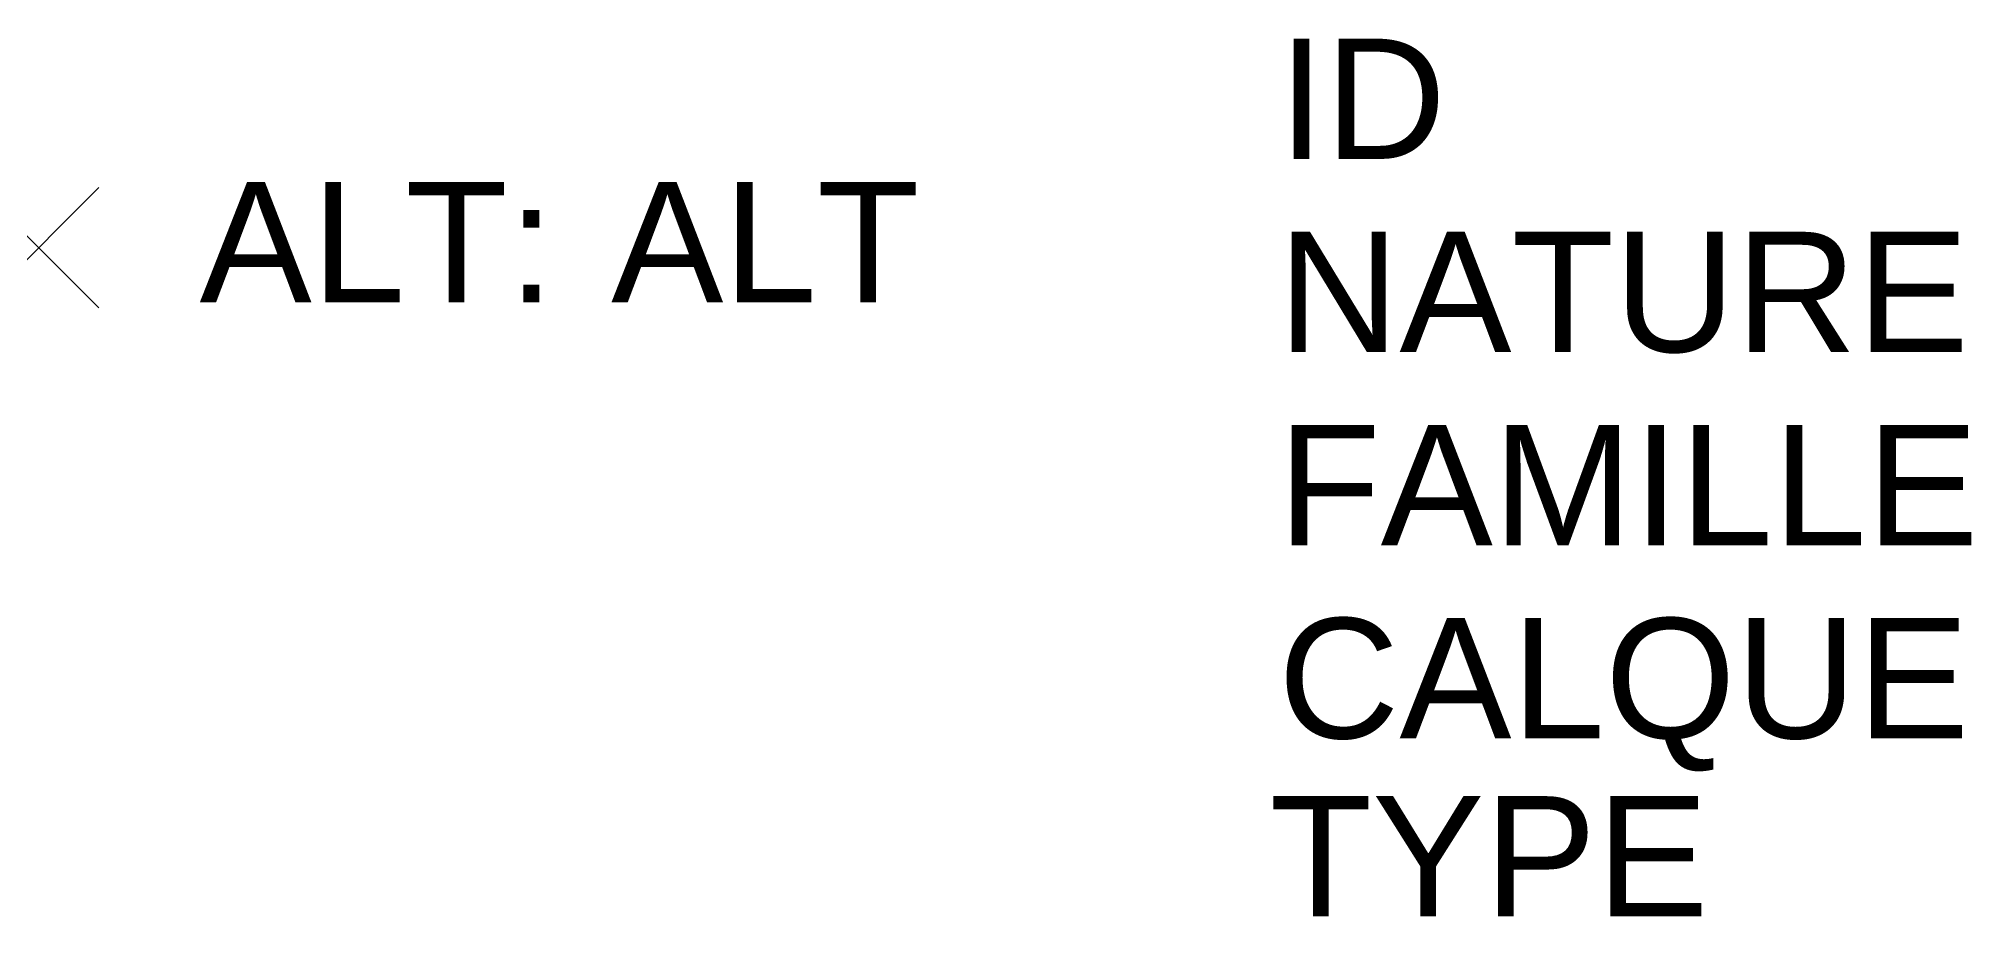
# Model space of a CAD drawing. Header units: metres. Extents: x 0 to 3.21, y -1.11 to 0.35.
import ezdxf
from ezdxf.enums import TextEntityAlignment as Align

# ---------------------------------------------------------------- set-up
doc = ezdxf.new("R2010")
doc.units = ezdxf.units.M
doc.header["$PDMODE"] = 3
doc.header["$PDSIZE"] = 0.1
doc.linetypes.add('Socle_Continu', pattern=[2.5, 2.5, 0])
doc.layers.add('EAUPL_SCI', color=5, linetype='Socle_Continu', lineweight=13, true_color=0x0000ff)
doc.styles.add('Reseaux', font='arial.ttf')
doc.styles.get("Standard").update_dxf_attribs({"font": 'arial.ttf'})

msp = doc.modelspace()

# ---------------------------------------------------------------- linework, layer by layer
at = {"layer": 'EAUPL_SCI', "linetype": 'Socle_Continu'}
msp.add_point((0, 0), dxfattribs=at)

# ---------------------------------------------------------------- texts
at = {"layer": 'EAUPL_SCI', "linetype": 'Socle_Continu', "insert": (0.2675, 0.0095), "char_height": 0.2, "attachment_point": 4}
msp.add_mtext_dynamic_manual_height_columns('ALT:', width=0.462726, gutter_width=1, heights=[0], dxfattribs=at)
at = {"layer": 'EAUPL_SCI', "linetype": 'Socle_Continu', "style": 'Reseaux', "flags": 9}
for tag, p, s in [('ID', (2.0601, 0.1478), 'BP_0097'), ('NATURE', (2.0601, -0.1734), 'Altitude supplémentaire')]:
    msp.add_attdef(tag, p, s, height=0.2, dxfattribs=at)
at = {"layer": 'EAUPL_SCI', "linetype": 'Socle_Continu'}
msp.add_attdef('ALT', text='00.00', height=0.2, dxfattribs=at).set_placement((0.9517, 0.0095), align=Align.MIDDLE_LEFT)
at = {"layer": 'EAUPL_SCI', "linetype": 'Socle_Continu', "flags": 9}
for tag, p, s in [('FAMILLE', (2.0601, -0.4947), 'Eau pluviale'), ('CALQUE', (2.0601, -0.816), 'EAUPL_SCI'), ('TYPE', (2.046, -1.1121), 'NR')]:
    msp.add_attdef(tag, p, s, height=0.2, dxfattribs=at)

doc.saveas('drawing.dxf')
